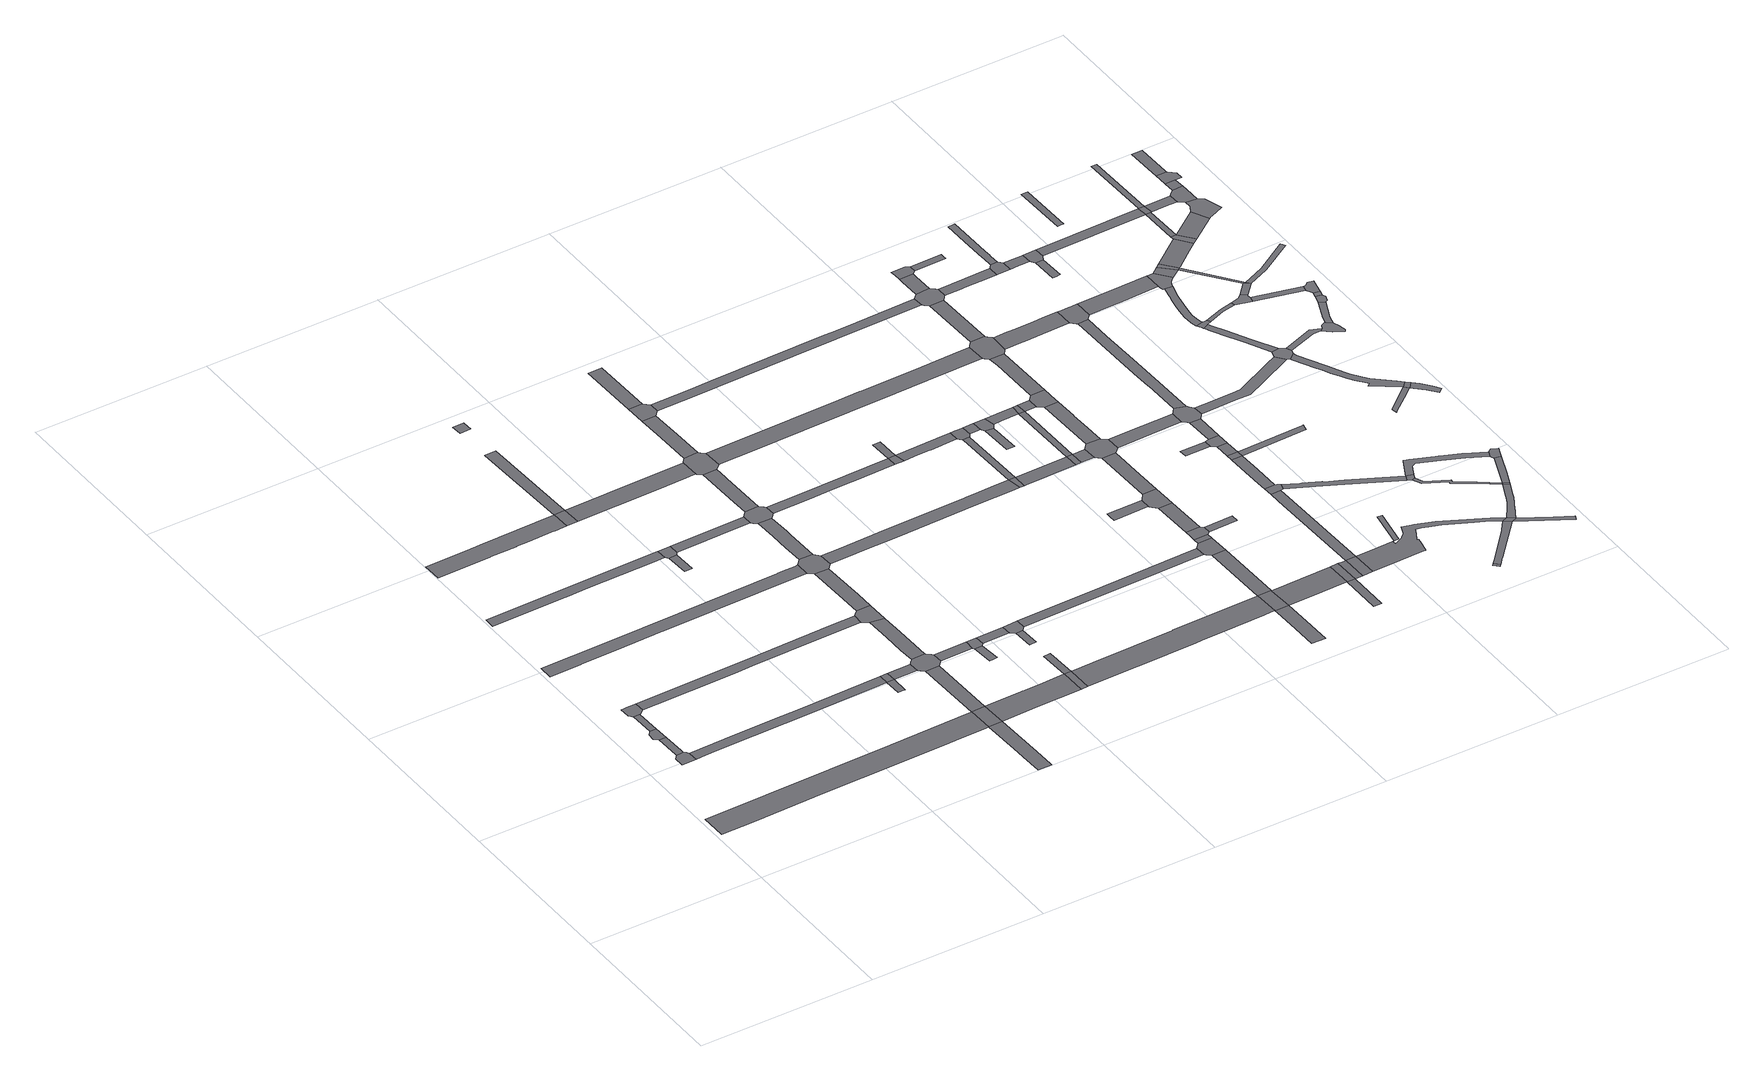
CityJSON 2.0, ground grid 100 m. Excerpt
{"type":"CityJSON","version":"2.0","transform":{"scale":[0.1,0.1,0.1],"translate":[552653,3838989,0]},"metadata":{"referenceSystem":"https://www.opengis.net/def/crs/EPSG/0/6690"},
"CityObjects":{
"road1":{"type":"Road","geometry":[{"type":"MultiSurface","lod":"1","boundaries":[[[0,1,2,3,4,5,6]]]}]},
"road2":{"type":"Road","attributes":{"RoadStructureAttribute.sectionType":"1"},"geometry":[{"type":"MultiSurface","lod":"1","boundaries":[[[7,8,9,10,2,1]]]}]},
"road3":{"type":"Road","geometry":[{"type":"MultiSurface","lod":"1","boundaries":[[[11,12,13,14,15,9,8]]]}]},
"road4":{"type":"Road","attributes":{"RoadStructureAttribute.sectionType":"1"},"geometry":[{"type":"MultiSurface","lod":"1","boundaries":[[[16,12,11,17]]]}]},
"road5":{"type":"Road","geometry":[{"type":"MultiSurface","lod":"1","boundaries":[[[18,19,20,21,22,23,24,16,17,25,26,27]]]}]},
"road6":{"type":"Road","attributes":{"RoadStructureAttribute.sectionType":"1"},"geometry":[{"type":"MultiSurface","lod":"1","boundaries":[[[28,29,30,31,32,33,34,35,36,37,38,39]]]}]},
"road7":{"type":"Road","attributes":{"RoadStructureAttribute.sectionType":"1"},"geometry":[{"type":"MultiSurface","lod":"1","boundaries":[[[40,41,42,43,6,5,44,45,46,47,48,49,50,51,52]]]}]},
"road8":{"type":"Road","attributes":{"RoadStructureAttribute.sectionType":"1"},"geometry":[{"type":"MultiSurface","lod":"1","boundaries":[[[53,54,55,56,57,58,59,60]]]}]},
"road9":{"type":"Road","attributes":{"RoadStructureAttribute.sectionType":"1"},"geometry":[{"type":"MultiSurface","lod":"1","boundaries":[[[61,62,63,64,65,66,67,68,69,70,71,72,73,74,75]]]}]},
"road10":{"type":"Road","attributes":{"RoadStructureAttribute.sectionType":"1"},"geometry":[{"type":"MultiSurface","lod":"1","boundaries":[[[76,77,78,79,80,18,27,81,82,83,84,85,86]]]}]},
"road11":{"type":"Road","attributes":{"RoadStructureAttribute.sectionType":"1"},"geometry":[{"type":"MultiSurface","lod":"1","boundaries":[[[87,88,89,90,91,92,93,94,95,96,97,98,99,100,101]]]}]},
"road12":{"type":"Road","geometry":[{"type":"MultiSurface","lod":"1","boundaries":[[[102,103,104,105,52]]]}]},
"road13":{"type":"Road","geometry":[{"type":"MultiSurface","lod":"1","boundaries":[[[106,61,75,107]]]}]},
"road14":{"type":"Road","attributes":{"RoadStructureAttribute.sectionType":"1"},"geometry":[{"type":"MultiSurface","lod":"1","boundaries":[[[108,109,110,111,112,39,113,114,115,116]]]}]},
"road15":{"type":"Road","geometry":[{"type":"MultiSurface","lod":"1","boundaries":[[[117,40,52,105]]]}]},
"road16":{"type":"Road","geometry":[{"type":"MultiSurface","lod":"1","boundaries":[[[118,119,120,121,122]]]}]},
"road17":{"type":"Road","attributes":{"RoadStructureAttribute.sectionType":"1"},"geometry":[{"type":"MultiSurface","lod":"1","boundaries":[[[123,124,125,61,106]]]}]},
"road18":{"type":"Road","geometry":[{"type":"MultiSurface","lod":"1","boundaries":[[[126,28,39,112]]]}]},
"road19":{"type":"Road","attributes":{"RoadStructureAttribute.sectionType":"1"},"geometry":[{"type":"MultiSurface","lod":"1","boundaries":[[[127,117,105,128]]]}]},
"road20":{"type":"Road","geometry":[{"type":"MultiSurface","lod":"1","boundaries":[[[129,53,60,122,121,130]]]}]},
"road21":{"type":"Road","attributes":{"RoadStructureAttribute.sectionType":"1"},"geometry":[{"type":"MultiSurface","lod":"1","boundaries":[[[131,132,133,134,28,126]]]}]},
"road22":{"type":"Road","geometry":[{"type":"MultiSurface","lod":"1","boundaries":[[[135,136,137,138]]]}]},
"road23":{"type":"Road","geometry":[{"type":"MultiSurface","lod":"1","boundaries":[[[139,140,141,142,143,144,127,128,145,146,132,131,147,148,149]]]}]},
"road24":{"type":"Road","attributes":{"RoadStructureAttribute.sectionType":"1"},"geometry":[{"type":"MultiSurface","lod":"1","boundaries":[[[150,151,152,142,141,153,154,155,156]]]}]},
"road25":{"type":"Road","geometry":[{"type":"MultiSurface","lod":"1","boundaries":[[[157,158,159,76,86,160,150,156]]]}]},
"road26":{"type":"Road","attributes":{"RoadStructureAttribute.sectionType":"1"},"geometry":[{"type":"MultiSurface","lod":"1","boundaries":[[[161,129,130,162,163,164]]]}]},
"road27":{"type":"Road","attributes":{"RoadStructureAttribute.sectionType":"1"},"geometry":[{"type":"MultiSurface","lod":"1","boundaries":[[[165,166,167,168,169,170,126,112,171,172]]]}]},
"road28":{"type":"Road","attributes":{"RoadStructureAttribute.sectionType":"1"},"geometry":[{"type":"MultiSurface","lod":"1","boundaries":[[[173,174,106,107,175,176,177,178]]]}]},
"road29":{"type":"Road","attributes":{"RoadStructureAttribute.sectionType":"1"},"geometry":[{"type":"MultiSurface","lod":"1","boundaries":[[[179,149,148,180]]]}]},
"road30":{"type":"Road","attributes":{"RoadStructureAttribute.sectionType":"1"},"geometry":[{"type":"MultiSurface","lod":"1","boundaries":[[[181,182,158,157,183,184,185]]]}]},
"road31":{"type":"Road","geometry":[{"type":"MultiSurface","lod":"1","boundaries":[[[186,187,188,189,190]]]}]},
"road32":{"type":"Road","geometry":[{"type":"MultiSurface","lod":"1","boundaries":[[[191,192,87,101,193,181,185,194,195,196]]]}]},
"road33":{"type":"Road","geometry":[{"type":"MultiSurface","lod":"1","boundaries":[[[197,179,180,190,189,198]]]}]},
"road34":{"type":"Road","attributes":{"RoadStructureAttribute.sectionType":"1"},"geometry":[{"type":"MultiSurface","lod":"1","boundaries":[[[199,200,201,191,196,202,203,204]]]}]},
"road35":{"type":"Road","geometry":[{"type":"MultiSurface","lod":"1","boundaries":[[[205,165,172,206]]]}]},
"road36":{"type":"Road","attributes":{"RoadStructureAttribute.sectionType":"1"},"geometry":[{"type":"MultiSurface","lod":"1","boundaries":[[[207,197,198,208]]]}]},
"road37":{"type":"Road","geometry":[{"type":"MultiSurface","lod":"1","boundaries":[[[209,210,211,212,213,161,164,214,199,204,215,216,217]]]}]},
"road38":{"type":"Road","geometry":[{"type":"MultiSurface","lod":"1","boundaries":[[[218,219,165,205]]]}]},
"road39":{"type":"Road","attributes":{"RoadStructureAttribute.sectionType":"1"},"geometry":[{"type":"MultiSurface","lod":"1","boundaries":[[[220,221,222,223,224,225,226,212,211]]]}]},
"road40":{"type":"Road","geometry":[{"type":"MultiSurface","lod":"1","boundaries":[[[227,228,229,230]]]}]},
"road41":{"type":"Road","geometry":[{"type":"MultiSurface","lod":"1","boundaries":[[[231,207,208,230,229,232]]]}]},
"road42":{"type":"Road","geometry":[{"type":"MultiSurface","lod":"1","boundaries":[[[233,234,235,236,237,238,173,178,239,240,223,222,241,242,243,244]]]}]},
"road43":{"type":"Road","attributes":{"RoadStructureAttribute.sectionType":"1"},"geometry":[{"type":"MultiSurface","lod":"1","boundaries":[[[245,246,247,248,236,235]]]}]},
"road44":{"type":"Road","geometry":[{"type":"MultiSurface","lod":"1","boundaries":[[[249,250,251,247,246,252,253,254]]]}]},
"road45":{"type":"Road","attributes":{"RoadStructureAttribute.sectionType":"1"},"geometry":[{"type":"MultiSurface","lod":"1","boundaries":[[[255,256,251,250]]]}]},
"road46":{"type":"Road","attributes":{"RoadStructureAttribute.sectionType":"1"},"geometry":[{"type":"MultiSurface","lod":"1","boundaries":[[[257,258,217,216,259,260,261,262,263,264]]]}]},
"road47":{"type":"Road","attributes":{"RoadStructureAttribute.sectionType":"1"},"geometry":[{"type":"MultiSurface","lod":"1","boundaries":[[[265,266,267,268,269,270,271,272,273,274,195,194,275,276,277,278,279,280,281]]]}]},
"road48":{"type":"Road","attributes":{"RoadStructureAttribute.sectionType":"1"},"geometry":[{"type":"MultiSurface","lod":"1","boundaries":[[[282,283,284,285,286,205,206,287,288,289,290,291,292,293,294]]]}]},
"road49":{"type":"Road","attributes":{"RoadStructureAttribute.sectionType":"1"},"geometry":[{"type":"MultiSurface","lod":"1","boundaries":[[[295,296,297,298,231,232,299,300,301,302,303]]]}]},
"road50":{"type":"Road","geometry":[{"type":"MultiSurface","lod":"1","boundaries":[[[304,257,264,305]]]}]},
"road51":{"type":"Road","geometry":[{"type":"MultiSurface","lod":"1","boundaries":[[[306,307,308,257,304]]]}]},
"road52":{"type":"Road","attributes":{"RoadStructureAttribute.sectionType":"1"},"geometry":[{"type":"MultiSurface","lod":"1","boundaries":[[[309,310,311,312,313,314,315,316,317,318,244,243,319,320,321,322,323,324,325]]]}]},
"road53":{"type":"Road","attributes":{"RoadStructureAttribute.sectionType":"1"},"geometry":[{"type":"MultiSurface","lod":"1","boundaries":[[[326,327,304,305,328,329,330,331,332]]]}]},
"road54":{"type":"Road","geometry":[{"type":"MultiSurface","lod":"1","boundaries":[[[281,280,333,334]]]}]},
"road55":{"type":"Road","attributes":{"RoadStructureAttribute.sectionType":"1"},"geometry":[{"type":"MultiSurface","lod":"1","boundaries":[[[335,336,337,338,339,340,341,342,343]]]}]},
"road56":{"type":"Road","attributes":{"RoadStructureAttribute.sectionType":"1"},"geometry":[{"type":"MultiSurface","lod":"1","boundaries":[[[344,345,346,347,281,334]]]}]},
"road57":{"type":"Road","attributes":{"RoadStructureAttribute.sectionType":"1"},"geometry":[{"type":"MultiSurface","lod":"1","boundaries":[[[348,349,350,351,352,353,254,253,354,355,356,357]]]}]},
"road58":{"type":"Road","geometry":[{"type":"MultiSurface","lod":"1","boundaries":[[[282,294,335,343,358,359]]]}]},
"road59":{"type":"Road","geometry":[{"type":"MultiSurface","lod":"1","boundaries":[[[360,361,362,326,332,363,346,345,364]]]}]},
"road60":{"type":"Road","attributes":{"RoadStructureAttribute.sectionType":"1"},"geometry":[{"type":"MultiSurface","lod":"1","boundaries":[[[365,366,367,282,359]]]}]},
"road61":{"type":"Road","attributes":{"RoadStructureAttribute.sectionType":"1"},"geometry":[{"type":"MultiSurface","lod":"1","boundaries":[[[368,334,333,369,370,371,372,373]]]}]},
"road62":{"type":"Road","attributes":{"RoadStructureAttribute.sectionType":"1"},"geometry":[{"type":"MultiSurface","lod":"1","boundaries":[[[374,375,376,377,378]]]}]},
"road63":{"type":"Road","attributes":{"RoadStructureAttribute.sectionType":"1"},"geometry":[{"type":"MultiSurface","lod":"1","boundaries":[[[379,380,381,360,364,382,383,384]]]}]},
"road64":{"type":"Road","geometry":[{"type":"MultiSurface","lod":"1","boundaries":[[[385,386,387,295,303,388,367,366]]]}]},
"road65":{"type":"Road","geometry":[{"type":"MultiSurface","lod":"1","boundaries":[[[389,390,391,392,393]]]}]},
"road66":{"type":"Road","attributes":{"RoadStructureAttribute.sectionType":"1"},"geometry":[{"type":"MultiSurface","lod":"1","boundaries":[[[394,386,385,395]]]}]},
"road67":{"type":"Road","geometry":[{"type":"MultiSurface","lod":"1","boundaries":[[[396,397,379,384,389,393,398]]]}]},
"road68":{"type":"Road","geometry":[{"type":"MultiSurface","lod":"1","boundaries":[[[399,400,401,394,395,402,403]]]}]},
"road69":{"type":"Road","attributes":{"RoadStructureAttribute.sectionType":"1"},"geometry":[{"type":"MultiSurface","lod":"1","boundaries":[[[404,358,343,405,406,407]]]}]},
"road70":{"type":"Road","attributes":{"RoadStructureAttribute.sectionType":"1"},"geometry":[{"type":"MultiSurface","lod":"1","boundaries":[[[408,409,400,399]]]}]},
"road71":{"type":"Road","geometry":[{"type":"MultiSurface","lod":"1","boundaries":[[[410,368,373,411]]]}]},
"road72":{"type":"Road","geometry":[{"type":"MultiSurface","lod":"1","boundaries":[[[412,413,414,415,374,378,416,409,408]]]}]},
"road73":{"type":"Road","attributes":{"RoadStructureAttribute.sectionType":"1"},"geometry":[{"type":"MultiSurface","lod":"1","boundaries":[[[417,418,396,398,419,420,421]]]}]},
"road74":{"type":"Road","attributes":{"RoadStructureAttribute.sectionType":"1"},"geometry":[{"type":"MultiSurface","lod":"1","boundaries":[[[422,423,410,411,424]]]}]},
"road75":{"type":"Road","geometry":[{"type":"MultiSurface","lod":"1","boundaries":[[[425,426,403,402]]]}]},
"road76":{"type":"Road","attributes":{"RoadStructureAttribute.sectionType":"1"},"geometry":[{"type":"MultiSurface","lod":"1","boundaries":[[[427,421,368,410]]]}]},
"road77":{"type":"Road","attributes":{"RoadStructureAttribute.sectionType":"1"},"geometry":[{"type":"MultiSurface","lod":"1","boundaries":[[[428,429,430,414,413]]]}]},
"road78":{"type":"Road","attributes":{"RoadStructureAttribute.sectionType":"1"},"geometry":[{"type":"MultiSurface","lod":"1","boundaries":[[[431,432,433,434,407]]]}]},
"road79":{"type":"Road","geometry":[{"type":"MultiSurface","lod":"1","boundaries":[[[435,417,421,427]]]}]},
"road80":{"type":"Road","geometry":[{"type":"MultiSurface","lod":"1","boundaries":[[[436,404,407,434]]]}]},
"road81":{"type":"Road","geometry":[{"type":"MultiSurface","lod":"1","boundaries":[[[437,422,424,430,429,438,439,440]]]}]},
"road82":{"type":"Road","attributes":{"RoadStructureAttribute.sectionType":"1"},"geometry":[{"type":"MultiSurface","lod":"1","boundaries":[[[441,435,427,442]]]}]},
"road83":{"type":"Road","attributes":{"RoadStructureAttribute.sectionType":"1"},"geometry":[{"type":"MultiSurface","lod":"1","boundaries":[[[443,444,436,434,445]]]}]},
"road84":{"type":"Road","attributes":{"RoadStructureAttribute.sectionType":"1"},"geometry":[{"type":"MultiSurface","lod":"1","boundaries":[[[446,447,448,449,450,437,440]]]}]},
"road85":{"type":"Road","geometry":[{"type":"MultiSurface","lod":"1","boundaries":[[[443,445,451,452]]]}]},
"road86":{"type":"Road","geometry":[{"type":"MultiSurface","lod":"1","boundaries":[[[453,454,455,456,441,442,457,450,449]]]}]},
"road87":{"type":"Road","attributes":{"RoadStructureAttribute.sectionType":"1"},"geometry":[{"type":"MultiSurface","lod":"1","boundaries":[[[458,459,460,461,443,452]]]}]},
"road88":{"type":"Road","attributes":{"RoadStructureAttribute.sectionType":"1"},"geometry":[{"type":"MultiSurface","lod":"1","boundaries":[[[462,463,455,454,464]]]}]},
"road89":{"type":"Road","attributes":{"RoadStructureAttribute.sectionType":"1"},"geometry":[{"type":"MultiSurface","lod":"1","boundaries":[[[465,466,467,439,438,468,469]]]}]},
"road90":{"type":"Road","geometry":[{"type":"MultiSurface","lod":"1","boundaries":[[[470,471,472,473,474,475,309,325,476,477,462,464,478,479,480,481]]]}]},
"road91":{"type":"Road","geometry":[{"type":"MultiSurface","lod":"1","boundaries":[[[482,483,484,485]]]}]},
"road92":{"type":"Road","geometry":[{"type":"MultiSurface","lod":"1","boundaries":[[[486,487,488,460,459,489,490,491,492]]]}]},
"road93":{"type":"Road","attributes":{"RoadStructureAttribute.sectionType":"1"},"geometry":[{"type":"MultiSurface","lod":"1","boundaries":[[[493,494,495,496,497,498,499,488,487]]]}]},
"road94":{"type":"Road","attributes":{"RoadStructureAttribute.sectionType":"1"},"geometry":[{"type":"MultiSurface","lod":"1","boundaries":[[[500,501,473,472]]]}]},
"road95":{"type":"Road","geometry":[{"type":"MultiSurface","lod":"1","boundaries":[[[502,503,496,495]]]}]},
"road96":{"type":"Road","attributes":{"RoadStructureAttribute.sectionType":"1"},"geometry":[{"type":"MultiSurface","lod":"1","boundaries":[[[504,505,506,503,502]]]}]},
"road97":{"type":"Road","geometry":[{"type":"MultiSurface","lod":"1","boundaries":[[[507,508,509,510,511,348,357,512,501,500,513,514,515,516]]]}]},
"road98":{"type":"Road","geometry":[{"type":"MultiSurface","lod":"1","boundaries":[[[517,518,485,484,506,505]]]}]},
"road99":{"type":"Road","attributes":{"RoadStructureAttribute.sectionType":"1"},"geometry":[{"type":"MultiSurface","lod":"1","boundaries":[[[519,520,521,522]]]}]},
"road100":{"type":"Road","attributes":{"RoadStructureAttribute.sectionType":"1"},"geometry":[{"type":"MultiSurface","lod":"1","boundaries":[[[523,524,525,526,510,509]]]}]},
"road101":{"type":"Road","attributes":{"RoadStructureAttribute.sectionType":"1"},"geometry":[{"type":"MultiSurface","lod":"1","boundaries":[[[527,518,517,528]]]}]},
"road102":{"type":"Road","geometry":[{"type":"MultiSurface","lod":"1","boundaries":[[[529,530,531,525,524,532,533]]]}]},
"road103":{"type":"Road","geometry":[{"type":"MultiSurface","lod":"1","boundaries":[[[534,535,465,469,536,527,528,537,538,539,540,541,542]]]}]},
"road104":{"type":"Road","attributes":{"RoadStructureAttribute.sectionType":"1"},"geometry":[{"type":"MultiSurface","lod":"1","boundaries":[[[543,544,545,546,547,548,549,550,551,552,553,554,555,556,452,451,557,558,559,560,561,562,563,564,565,566,567,568,569,570,571,572,573,574,575,576,577,578]]]}]},
"road105":{"type":"Road","attributes":{"RoadStructureAttribute.sectionType":"1"},"geometry":[{"type":"MultiSurface","lod":"1","boundaries":[[[579,580,581,582,583,584,481,480,585,586,587]]]}]},
"road106":{"type":"Road","geometry":[{"type":"MultiSurface","lod":"1","boundaries":[[[588,589,590,591]]]}]},
"road107":{"type":"Road","attributes":{"RoadStructureAttribute.sectionType":"1"},"geometry":[{"type":"MultiSurface","lod":"1","boundaries":[[[592,593,594,595,596,597,598,599,492,491,600,601,602,603]]]}]},
"road108":{"type":"Road","attributes":{"RoadStructureAttribute.sectionType":"1"},"geometry":[{"type":"MultiSurface","lod":"1","boundaries":[[[604,605,606,607,502,495]]]}]},
"road109":{"type":"Road","geometry":[{"type":"MultiSurface","lod":"1","boundaries":[[[608,609,610,533,532]]]}]},
"road110":{"type":"Road","attributes":{"RoadStructureAttribute.sectionType":"1"},"geometry":[{"type":"MultiSurface","lod":"1","boundaries":[[[611,516,515,612,613,614,615,616]]]}]},
"road111":{"type":"Road","attributes":{"RoadStructureAttribute.sectionType":"1"},"geometry":[{"type":"MultiSurface","lod":"1","boundaries":[[[617,618,619,620,621,622,623,624,625,534,542]]]}]},
"road112":{"type":"Road","attributes":{"RoadStructureAttribute.sectionType":"1"},"geometry":[{"type":"MultiSurface","lod":"1","boundaries":[[[577,626,627,628,629,588,591,630,631,632,633]]]}]},
"road113":{"type":"Road","geometry":[{"type":"MultiSurface","lod":"1","boundaries":[[[634,635,636,637,638,579,587,639,640,622,621,641,642]]]}]},
"road114":{"type":"Road","geometry":[{"type":"MultiSurface","lod":"1","boundaries":[[[603,602,643,644,645,646]]]}]},
"road115":{"type":"Road","geometry":[{"type":"MultiSurface","lod":"1","boundaries":[[[647,648,649,611,616,650,651,652]]]}]},
"road116":{"type":"Road","attributes":{"RoadStructureAttribute.sectionType":"1"},"geometry":[{"type":"MultiSurface","lod":"1","boundaries":[[[653,654,655,656,657,658,659,660,539,538,661,662,663,664]]]}]},
"road117":{"type":"Road","geometry":[{"type":"MultiSurface","lod":"1","boundaries":[[[578,577,633,665]]]}]},
"road118":{"type":"Road","attributes":{"RoadStructureAttribute.sectionType":"1"},"geometry":[{"type":"MultiSurface","lod":"1","boundaries":[[[666,667,668,669,670,671,672,673,648,647]]]}]},
"road119":{"type":"Road","attributes":{"RoadStructureAttribute.sectionType":"1"},"geometry":[{"type":"MultiSurface","lod":"1","boundaries":[[[674,675,676,652,651,677,678,679]]]}]},
"road120":{"type":"Road","attributes":{"RoadStructureAttribute.sectionType":"1"},"geometry":[{"type":"MultiSurface","lod":"1","boundaries":[[[680,681,682,683,644,643,684,685,686,687,688,689]]]}]},
"road121":{"type":"Road","geometry":[{"type":"MultiSurface","lod":"1","boundaries":[[[690,691,692,693,694]]]}]},
"road122":{"type":"Road","attributes":{"RoadStructureAttribute.sectionType":"1"},"geometry":[{"type":"MultiSurface","lod":"1","boundaries":[[[688,695,696,697,698,699,700,701,578,665,702,703,704,705,706,707,708]]]}]},
"road123":{"type":"Road","attributes":{"RoadStructureAttribute.sectionType":"1"},"geometry":[{"type":"MultiSurface","lod":"1","boundaries":[[[709,665,633,710,711]]]}]},
"road124":{"type":"Road","geometry":[{"type":"MultiSurface","lod":"1","boundaries":[[[712,674,679,694,693,713]]]}]},
"road125":{"type":"Road","attributes":{"RoadStructureAttribute.sectionType":"1"},"geometry":[{"type":"MultiSurface","lod":"1","boundaries":[[[714,715,716,717,634,642,718,719,720]]]}]},
"road126":{"type":"Road","attributes":{"RoadStructureAttribute.sectionType":"1"},"geometry":[{"type":"MultiSurface","lod":"1","boundaries":[[[721,722,723,724,725,726,727,728,729,730,603,646,731,732,733,734,735,736]]]}]},
"road127":{"type":"Road","geometry":[{"type":"MultiSurface","lod":"1","boundaries":[[[689,688,708,737]]]}]},
"road128":{"type":"Road","geometry":[{"type":"MultiSurface","lod":"1","boundaries":[[[738,739,740,741,742,743,744,745]]]}]},
"road129":{"type":"Road","attributes":{"RoadStructureAttribute.sectionType":"1"},"geometry":[{"type":"MultiSurface","lod":"1","boundaries":[[[746,747,748,744,743,749,750,751,752,753,754,755,756]]]}]},
"road130":{"type":"Road","attributes":{"RoadStructureAttribute.sectionType":"1"},"geometry":[{"type":"MultiSurface","lod":"1","boundaries":[[[757,758,689,737,759,760]]]}]},
"road131":{"type":"Road","attributes":{"RoadStructureAttribute.sectionType":"1"},"geometry":[{"type":"MultiSurface","lod":"1","boundaries":[[[761,762,763,764,765,766,767,768,769,770,771,772,773,740,739,774,775,776,777,778,779,780,781,782,783,784]]]}]},
"road132":{"type":"Road","geometry":[{"type":"MultiSurface","lod":"1","boundaries":[[[756,755,653,664,785,786,787,788]]]}]},
"road133":{"type":"Road","geometry":[{"type":"MultiSurface","lod":"1","boundaries":[[[789,790,736,735,791,757,760,792,793]]]}]},
"road134":{"type":"Road","attributes":{"RoadStructureAttribute.sectionType":"1"},"geometry":[{"type":"MultiSurface","lod":"1","boundaries":[[[794,795,738,745,796,797]]]}]},
"road135":{"type":"Road","geometry":[{"type":"MultiSurface","lod":"1","boundaries":[[[798,799,714,720,800,801,802,761,784,803,804,805,806,807]]]}]},
"road136":{"type":"Road","geometry":[{"type":"MultiSurface","lod":"1","boundaries":[[[808,809,810,811,812,813,814,815,816,817]]]}]},
"road137":{"type":"Road","attributes":{"RoadStructureAttribute.sectionType":"1"},"geometry":[{"type":"MultiSurface","lod":"1","boundaries":[[[818,819,820,821,822,823,824,825,786,785,826,827,828,829,830,831,832,833,834,835,836,837,838,839,840,808,841]]]}]},
"road138":{"type":"Road","attributes":{"RoadStructureAttribute.sectionType":"1"},"geometry":[{"type":"MultiSurface","lod":"1","boundaries":[[[842,798,807,843]]]}]},
"road139":{"type":"Road","attributes":{"RoadStructureAttribute.sectionType":"1"},"geometry":[{"type":"MultiSurface","lod":"1","boundaries":[[[844,845,846,847,848]]]}]},
"road140":{"type":"Road","attributes":{"RoadStructureAttribute.sectionType":"1"},"geometry":[{"type":"MultiSurface","lod":"1","boundaries":[[[849,850,851,712,713,852,853]]]}]},
"road141":{"type":"Road","attributes":{"RoadStructureAttribute.sectionType":"1"},"geometry":[{"type":"MultiSurface","lod":"1","boundaries":[[[854,788,787,855,856,857]]]}]},
"road142":{"type":"Road","geometry":[{"type":"MultiSurface","lod":"1","boundaries":[[[858,842,843,859]]]}]},
"road143":{"type":"Road","geometry":[{"type":"MultiSurface","lod":"1","boundaries":[[[841,808,817,860]]]}]},
"road144":{"type":"Road","geometry":[{"type":"MultiSurface","lod":"1","boundaries":[[[861,862,863,794,797,864,865,866,867]]]}]},
"road145":{"type":"Road","attributes":{"RoadStructureAttribute.sectionType":"1"},"geometry":[{"type":"MultiSurface","lod":"1","boundaries":[[[868,869,860,817,870,871,872,873]]]}]},
"road146":{"type":"Road","attributes":{"RoadStructureAttribute.sectionType":"1"},"geometry":[{"type":"MultiSurface","lod":"1","boundaries":[[[859,843,874,875,876]]]}]},
"road147":{"type":"Road","attributes":{"RoadStructureAttribute.sectionType":"1"},"geometry":[{"type":"MultiSurface","lod":"1","boundaries":[[[875,861,867,877]]]}]},
"road148":{"type":"Road","attributes":{"RoadStructureAttribute.sectionType":"1"},"geometry":[{"type":"MultiSurface","lod":"1","boundaries":[[[878,879,858,859,880,881,882]]]}]},
"road149":{"type":"Road","geometry":[{"type":"MultiSurface","lod":"1","boundaries":[[[883,884,885,857,856,886,887,888,889,890,891]]]}]},
"road150":{"type":"Road","geometry":[{"type":"MultiSurface","lod":"1","boundaries":[[[876,875,877]]]}]},
"road151":{"type":"Road","attributes":{"RoadStructureAttribute.sectionType":"1"},"geometry":[{"type":"MultiSurface","lod":"1","boundaries":[[[865,864,892,893]]]}]},
"road152":{"type":"Road","attributes":{"RoadStructureAttribute.sectionType":"1"},"geometry":[{"type":"MultiSurface","lod":"1","boundaries":[[[894,895,883,891,896,897]]]}]},
"road153":{"type":"Road","geometry":[{"type":"MultiSurface","lod":"1","boundaries":[[[898,899,900,878,882,901]]]}]},
"road154":{"type":"Road","attributes":{"RoadStructureAttribute.sectionType":"1"},"geometry":[{"type":"MultiSurface","lod":"1","boundaries":[[[902,853,899,898]]]}]},
"road155":{"type":"Road","geometry":[{"type":"MultiSurface","lod":"1","boundaries":[[[903,904,849,853,902,905]]]}]},
"road156":{"type":"Road","geometry":[{"type":"MultiSurface","lod":"1","boundaries":[[[906,894,897,907,908,909]]]}]},
"road157":{"type":"Road","attributes":{"RoadStructureAttribute.sectionType":"1"},"geometry":[{"type":"MultiSurface","lod":"1","boundaries":[[[910,906,909,911]]]}]},
"road158":{"type":"Road","geometry":[{"type":"MultiSurface","lod":"1","boundaries":[[[912,913,893,892,914,910,911,915,916]]]}]},
"road159":{"type":"Road","attributes":{"RoadStructureAttribute.sectionType":"1"},"geometry":[{"type":"MultiSurface","lod":"1","boundaries":[[[917,918,876,877,919,920]]]}]},
"road160":{"type":"Road","attributes":{"RoadStructureAttribute.sectionType":"1"},"geometry":[{"type":"MultiSurface","lod":"1","boundaries":[[[921,922,898,901,923]]]}]},
"road161":{"type":"Road","attributes":{"RoadStructureAttribute.sectionType":"1"},"geometry":[{"type":"MultiSurface","lod":"1","boundaries":[[[924,925,904,903]]]}]},
"road162":{"type":"Road","attributes":{"RoadStructureAttribute.sectionType":"1"},"geometry":[{"type":"MultiSurface","lod":"1","boundaries":[[[926,903,905,927,928]]]}]},
"road163":{"type":"Road","geometry":[{"type":"MultiSurface","lod":"1","boundaries":[[[929,930,921,923,931,932,933,934,935,936,937]]]}]},
"road164":{"type":"Road","geometry":[{"type":"MultiSurface","lod":"1","boundaries":[[[938,939,940,941,926,928,942,929,937]]]}]},
"road165":{"type":"Road","attributes":{"RoadStructureAttribute.sectionType":"1"},"geometry":[{"type":"MultiSurface","lod":"1","boundaries":[[[943,944,940,939]]]}]},
"road166":{"type":"Road","geometry":[{"type":"MultiSurface","lod":"1","boundaries":[[[945,946,944,943,947,948]]]}]},
"road167":{"type":"Road","attributes":{"RoadStructureAttribute.sectionType":"1"},"geometry":[{"type":"MultiSurface","lod":"1","boundaries":[[[949,950,951,946,945]]]}]}
},
"vertices":[
[249,1061,0],[239,1071,0],[199,1068,0],[178,1046,0],[179,987,0],[261,989,0],[260,1048,0],
[239,1091,0],[235,1219,0],[195,1218,0],[199,1077,0],
[232,1304,0],[195,1303,0],[193,1302,0],[175,1280,0],[173,1240,0],
[191,1446,0],[228,1446,0],
[259,1530,0],[222,1529,0],[221,1529,0],[173,1528,0],[174,1468,0],[185,1455,0],[191,1448,0],[229,1447,0],[231,1448,0],[260,1470,0],
[1605,579,0],[1126,571,0],[1125,571,0],[29,551,0],[31,402,0],[219,405,0],[645,414,0],[860,417,0],[1356,426,0],[1432,428,0],[1589,431,0],[1609,432,0],
[1386,1069,0],[913,1060,0],[754,1057,0],[469,1052,0],[316,990,0],[401,992,0],[786,999,0],[787,999,0],[915,1001,0],[1169,1006,0],[1324,1009,0],[1325,1009,0],[1388,1010,0],
[1030,2524,0],[19,2506,0],[16,2444,0],[451,2452,0],[452,2452,0],[580,2455,0],[969,2462,0],[1031,2463,0],
[767,3052,0],[327,3040,0],[250,3038,0],[7,3034,0],[9,2924,0],[240,2929,0],[319,2930,0],[321,2931,0],[468,2933,0],[470,2933,0],[546,2935,0],[547,2935,0],[680,2938,0],[699,2938,0],[769,2939,0],
[1554,1555,0],[1432,1553,0],[1431,1553,0],[982,1544,0],[539,1536,0],[342,1471,0],[743,1478,0],[824,1480,0],[907,1482,0],[1121,1486,0],[1548,1495,0],
[1545,2055,0],[1529,2055,0],[1481,2054,0],[1428,2053,0],[1427,2053,0],[841,2041,0],[415,2033,0],[29,2026,0],[28,1945,0],[212,1949,0],[214,1949,0],[417,1953,0],[698,1959,0],[699,1959,0],[1546,1975,0],
[1389,910,0],[1410,911,0],[1431,911,0],[1430,1011,0],
[832,3054,0],[834,2941,0],
[1698,18,0],[1696,130,0],[1696,134,0],[1694,234,0],[1690,435,0],[1614,212,0],[1616,132,0],[1619,4,0],[1698,4,0],
[1429,1070,0],
[1051,2314,0],[1074,2314,0],[1096,2315,0],[1092,2446,0],[1047,2445,0],
[812,3647,0],[747,3645,0],[747,3642,0],
[1685,585,0],
[1564,1073,0],[1567,1014,0],
[1103,2525,0],[1104,2465,0],
[1677,985,0],[1596,983,0],[1600,837,0],[1604,581,0],
[742,3861,0],[807,3863,0],[805,3926,0],[740,3923,0],
[1694,1085,0],[1673,1104,0],[1671,1105,0],[1592,1102,0],[1592,1100,0],[1575,1084,0],[1575,1005,0],[1579,1001,0],[1697,1007,0],[1704,1015,0],[1704,1076,0],
[1586,1469,0],[1588,1321,0],[1589,1194,0],[1671,1106,0],[1669,1195,0],[1668,1322,0],[1666,1458,0],
[1664,1586,0],[1583,1585,0],[1562,1563,0],[1565,1484,0],
[1539,2533,0],[1200,2467,0],[1361,2470,0],[1537,2473,0],
[2155,595,0],[2029,592,0],[1910,589,0],[1909,589,0],[1901,589,0],[1705,585,0],[1903,440,0],[2157,446,0],
[1528,3065,0],[1082,3058,0],[1293,2950,0],[1294,2950,0],[1475,2954,0],[1530,2955,0],
[1896,1078,0],[1891,1019,0],
[1576,1950,0],[1580,1736,0],[1662,1693,0],[1660,1786,0],[1657,1948,0],
[1907,885,0],[1929,887,0],[1952,888,0],[1944,1009,0],[1899,1006,0],
[1574,2090,0],[1554,2066,0],[1556,1967,0],[1684,1978,0],[1682,2059,0],[1654,2090,0],
[1954,1079,0],[1956,1023,0],
[1568,2448,0],[1570,2318,0],[1572,2206,0],[1650,2287,0],[1650,2320,0],[1647,2448,0],
[2195,596,0],[2197,447,0],
[2110,1083,0],[2111,1026,0],
[1664,2546,0],[1645,2566,0],[1644,2567,0],[1565,2563,0],[1548,2543,0],[1549,2463,0],[1664,2466,0],[1674,2477,0],[1672,2537,0],
[2189,775,0],[2149,774,0],
[1640,2842,0],[1640,2858,0],[1638,2932,0],[1558,2928,0],[1560,2856,0],[1560,2811,0],[1563,2660,0],
[2143,888,0],[2183,890,0],[2179,1009,0],[2139,1005,0],
[2198,1085,0],[2199,1028,0],
[1660,3073,0],[1655,3078,0],[1635,3097,0],[1554,3093,0],[1535,3072,0],[1533,3070,0],[1535,2950,0],[1538,2948,0],[1657,2948,0],[1663,2953,0],[1669,2959,0],[1664,3069,0],
[1630,3312,0],[1626,3461,0],[1546,3459,0],[1549,3332,0],
[1638,3568,0],[1624,3582,0],[1544,3580,0],[1645,3482,0],[1655,3493,0],[1655,3551,0],
[1617,3936,0],[1537,3935,0],
[2392,2551,0],[1882,2540,0],[1882,2480,0],[2026,2483,0],[2065,2484,0],[2114,2485,0],[2161,2486,0],[2393,2490,0],
[2790,2080,0],[2783,2080,0],[2725,2079,0],[2618,2076,0],[2602,2076,0],[2537,2075,0],[2532,2075,0],[2074,2065,0],[1887,2061,0],[1786,2060,0],[1787,1980,0],[1887,1982,0],[2075,1985,0],[2546,1994,0],[2771,1999,0],[2805,2000,0],[2791,2080,0],
[3299,621,0],[2925,612,0],[2798,609,0],[2796,609,0],[2327,599,0],[2498,453,0],[2500,453,0],[2836,460,0],[2897,462,0],[2900,462,0],[2990,464,0],[3243,471,0],[3303,473,0],
[3259,1107,0],[3069,1103,0],[2610,1093,0],[2544,1092,0],[2294,1030,0],[2615,1035,0],[2873,1040,0],[2874,1040,0],[3262,1048,0],
[2436,2552,0],[2447,2491,0],
[2433,2685,0],[2418,2684,0],[2390,2684,0],
[3222,3099,0],[3127,3097,0],[2888,3092,0],[2734,3089,0],[2733,3089,0],[2595,3086,0],[2576,3086,0],[2574,3086,0],[2451,3084,0],[1877,3072,0],[1878,2962,0],[2169,2968,0],[2713,2979,0],[2714,2979,0],[2903,2983,0],[2919,2983,0],[3225,2989,0],
[2760,2560,0],[2747,2559,0],[2529,2494,0],[2537,2494,0],[2603,2496,0],[2608,2496,0],[2761,2500,0],
[2830,2000,0],[2829,2080,0],
[3304,470,0],[3305,448,0],[3308,294,0],[3308,240,0],[3310,149,0],[3389,144,0],[3388,229,0],[3386,318,0],[3383,471,0],
[2822,2477,0],[2823,2482,0],[2782,2478,0],[2782,2472,0],
[3211,3578,0],[2869,3572,0],[2745,3570,0],[2681,3569,0],[2007,3557,0],[1872,3554,0],[1872,3495,0],[2455,3505,0],[2970,3514,0],[3214,3519,0],
[3378,619,0],[3378,621,0],
[2835,2562,0],[2804,2561,0],[2789,2561,0],[2781,2479,0],[2836,2502,0],
[3372,1020,0],[3372,1021,0],[3292,1019,0],
[3134,2087,0],[2855,2001,0],[2857,2001,0],[2930,2002,0],[3036,2004,0],[3135,2007,0],
[3248,1588,0],[3044,1584,0],[3044,1552,0],[3045,1521,0],[3247,1526,0],
[2899,2564,0],[2856,2562,0],[2855,2562,0],[2838,2502,0],[2882,2503,0],[2901,2504,0],
[3370,1142,0],[3288,1140,0],[3269,1118,0],[3271,1039,0],
[2914,2482,0],[2919,2296,0],[2944,2296,0],[2968,2297,0],[2961,2476,0],
[3288,1175,0],[3369,1176,0],
[2966,2566,0],[2965,2566,0],[2978,2505,0],
[3368,1248,0],[3287,1247,0],[3288,1211,0],[3385,1189,0],[3386,1234,0],
[3728,627,0],[3518,473,0],[3713,477,0],[3731,478,0],
[3363,1488,0],[3282,1486,0],
[3166,2087,0],[3168,2007,0],
[3362,1528,0],[3360,1627,0],[3280,1625,0],[3251,1588,0],[3250,1522,0],
[3132,2570,0],[3071,2568,0],[3024,2506,0],[3125,2509,0],[3128,2509,0],
[3242,2089,0],[3170,2088,0],[3244,2009,0],
[3551,1193,0],[3550,1238,0],
[3162,2510,0],
[3357,1771,0],[3354,1982,0],[3273,1981,0],
[3731,239,0],[3753,239,0],[3776,239,0],[3776,478,0],
[3160,2571,0],
[3773,628,0],
[3271,2121,0],[3384,2013,0],[3382,2093,0],[3351,2121,0],
[3231,2573,0],[3232,2512,0],
[3818,629,0],[3809,628,0],[3821,479,0],
[3348,2264,0],[3347,2350,0],[3347,2351,0],[3344,2487,0],[3263,2485,0],
[3882,481,0],[3879,629,0],
[3343,2514,0],[3341,2605,0],[3260,2604,0],[3238,2580,0],[3242,2504,0],
[3866,1217,0],[3864,1283,0],[3806,1282,0],[3807,1216,0],
[3253,2962,0],[3256,2898,0],[3335,2962,0],
[3762,2100,0],[3582,2097,0],[3581,2097,0],[3585,2017,0],[3759,2020,0],
[3358,3106,0],[3351,3113,0],[3332,3133,0],[3251,3131,0],[3232,3110,0],[3226,3104,0],[3230,2984,0],[3234,2980,0],[3354,2985,0],[3355,2986,0],[3358,2991,0],[3362,3102,0],
[3625,1819,0],[3626,1774,0],[3769,1775,0],[3769,1820,0],
[3875,1334,0],[3865,1339,0],[3805,1338,0],[3875,1287,0],[3880,1288,0],[3882,1289,0],[3890,1326,0],
[3862,1489,0],[3862,1490,0],[3860,1627,0],[3799,1625,0],[3801,1543,0],[3801,1542,0],[3804,1393,0],
[3324,3490,0],[3243,3490,0],
[3859,1664,0],[3798,1663,0],
[3859,1665,0],[3857,1755,0],[3797,1753,0],
[3342,3592,0],[3341,3593,0],[3320,3613,0],[3240,3607,0],[3222,3590,0],[3223,3510,0],[3343,3512,0],[3343,3513,0],[3351,3521,0],[3353,3581,0],
[3856,1830,0],[3795,1829,0],
[4105,634,0],[4133,635,0],[4171,842,0],[4143,847,0],
[3318,3731,0],[3317,3754,0],[3238,3752,0],[3238,3729,0],
[3792,1993,0],[3853,1990,0],
[3316,3825,0],[3236,3824,0],[3237,3791,0],[3338,3770,0],[3337,3809,0],
[3790,2135,0],[3771,2112,0],[3784,2000,0],[3874,2016,0],[3879,2021,0],[3877,2082,0],[3858,2104,0],[3853,2111,0],[3850,2114,0],
[4606,537,0],[4397,641,0],[4363,657,0],[4261,693,0],[4250,696,0],[4223,704,0],[4197,711,0],[4178,667,0],[4174,657,0],[4152,637,0],[4151,635,0],[4099,609,0],[4098,636,0],[3975,632,0],[3977,482,0],[4173,486,0],[4193,486,0],[4194,488,0],[4210,563,0],[4213,580,0],[4210,580,0],[4204,581,0],[4209,592,0],[4238,646,0],[4239,647,0],[4245,658,0],[4245,659,0],[4264,654,0],[4275,652,0],[4311,640,0],[4374,619,0],[4516,548,0],[4591,515,0],[4624,496,0],[4642,485,0],[4673,498,0],
[3740,3108,0],[3717,3108,0],[3651,3107,0],[3606,3106,0],[3494,3104,0],[3446,3103,0],[3475,2994,0],[3477,2994,0],[3742,3001,0],
[4412,214,0],[4402,203,0],[4428,178,0],[4439,189,0],
[4173,1186,0],[4151,1196,0],[4150,1197,0],[4104,1219,0],[4074,1234,0],[4073,1235,0],[3985,1278,0],[3976,1283,0],[4024,1218,0],[4153,1154,0],[4427,1018,0],[4444,1051,0],
[4240,1636,0],[4245,1656,0],[4250,1676,0],[4245,1675,0],
[3519,3774,0],[3519,3794,0],[3519,3813,0],
[3656,3588,0],[3438,3523,0],[3485,3524,0],[3598,3526,0],[3643,3527,0],[3658,3527,0],
[3850,2121,0],[3846,2317,0],[3841,2580,0],[3837,2815,0],[3834,2974,0],[3774,2971,0],[3783,2483,0],[3786,2357,0],[3786,2356,0],
[4638,480,0],[4597,425,0],[4594,421,0],[4439,243,0],[4446,196,0],[4466,220,0],[4479,234,0],[4679,456,0],
[3859,3111,0],[3832,3110,0],[3810,3110,0],[3809,3110,0],[3767,3109,0],[3768,2977,0],[3772,2973,0],[3834,2976,0],[3861,3004,0],
[4451,1006,0],[4470,1014,0],[4475,1025,0],[4483,1040,0],
[3717,3612,0],[3677,3611,0],[3663,3595,0],[3685,3528,0],[3738,3529,0],[3736,3590,0],
[4432,2220,0],[4381,2198,0],[4370,2193,0],[4149,2086,0],[4101,2085,0],[4006,2083,0],[4000,2083,0],[3878,2081,0],[4082,2026,0],[4169,2027,0],[4278,2079,0],[4473,2173,0],
[4710,469,0],
[3716,3674,0],[3716,3681,0],[3715,3723,0],[3711,3989,0],[3671,3986,0],[3673,3838,0],[3676,3681,0],[3676,3673,0],
[3852,3592,0],[3823,3591,0],[3821,3591,0],[3807,3530,0],[3808,3530,0],[3853,3531,0],
[4708,820,0],[4610,884,0],[4612,904,0],[4492,968,0],[4477,958,0],[4595,894,0],[4593,882,0],[4703,808,0],[4804,734,0],[4809,745,0],
[3875,3356,0],[3897,3357,0],[3920,3358,0],[3916,3505,0],[3871,3504,0],
[4766,648,0],[4753,618,0],[4742,597,0],[4723,568,0],[4703,539,0],[4690,521,0],[4677,503,0],[4713,475,0],[4725,499,0],[4738,522,0],[4745,534,0],[4790,616,0],[4806,650,0],[4834,715,0],
[4869,377,0],[4951,298,0],[4961,324,0],
[3930,3593,0],[3931,3533,0],
[4268,3118,0],[4059,3114,0],[3978,3113,0],[3977,3113,0],[4004,3008,0],[4036,3008,0],[4270,3015,0],
[4783,1053,0],[4775,1057,0],[4673,1099,0],[4667,1102,0],[4654,1107,0],[4531,1158,0],[4529,1155,0],[4505,1163,0],[4501,1165,0],[4497,1158,0],[4512,1099,0],[4539,1113,0],[4658,1062,0],[4770,1015,0],[4875,961,0],[4892,998,0],
[4839,726,0],
[4318,2651,0],[4292,2651,0],[4252,2642,0],[4260,2627,0],[4266,2616,0],[4271,2605,0],[4305,2622,0],[4333,2634,0],
[4418,2404,0],[4347,2542,0],[4315,2603,0],[4279,2589,0],[4284,2579,0],[4285,2578,0],[4342,2467,0],[4343,2465,0],[4377,2398,0],[4446,2263,0],[4488,2267,0],
[4888,939,0],[4813,755,0],[4874,808,0],[4924,933,0],
[4286,2982,0],[4273,2921,0],[4271,2911,0],[4268,2900,0],[4266,2892,0],[4252,2827,0],[4247,2791,0],[4243,2763,0],[4242,2738,0],[4242,2701,0],[4243,2682,0],[4245,2668,0],[4252,2644,0],[4291,2654,0],[4286,2679,0],[4281,2727,0],[4283,2754,0],[4289,2795,0],[4294,2825,0],[4305,2884,0],[4308,2897,0],[4312,2912,0],[4313,2916,0],[4328,2977,0],
[4490,2164,0],[4526,2194,0],[4533,2218,0],[4520,2250,0],
[4914,1011,0],[4912,1010,0],[4887,942,0],[4932,955,0],[4948,993,0],
[4496,2709,0],[4425,2692,0],[4425,2670,0],[4502,2683,0],
[4308,3120,0],[4288,3119,0],[4273,3007,0],[4277,2989,0],[4279,2983,0],[4329,2982,0],[4341,3007,0],[4343,3010,0],[4353,3023,0],[4372,3037,0],
[4830,1670,0],[4810,1653,0],[4797,1642,0],[4684,1547,0],[4686,1531,0],[4689,1515,0],[4695,1520,0],[4816,1619,0],[4838,1638,0],[4852,1649,0],
[4830,1730,0],[4729,1821,0],[4726,1824,0],[4666,1903,0],[4656,1925,0],[4655,1926,0],[4607,2026,0],[4533,2172,0],[4494,2155,0],[4557,2031,0],[4565,2013,0],[4566,2013,0],[4566,2012,0],[4570,2013,0],[4579,1991,0],[4592,1956,0],[4621,1908,0],[4638,1879,0],[4660,1847,0],[4701,1794,0],[4703,1792,0],[4707,1786,0],[4690,1770,0],[4860,1703,0],
[4349,3151,0],[4426,3077,0],
[4125,3699,0],[4142,3699,0],[4160,3699,0],[4154,4015,0],[4117,4014,0],
[4534,3604,0],[4532,3604,0],[4152,3598,0],[4533,3546,0],[4539,3546,0],
[4697,2315,0],[4696,2275,0],[4741,2277,0],[4757,2289,0],
[4374,3170,0],[4438,3087,0],
[4881,1684,0],
[4572,2745,0],[4549,2721,0],[4524,2715,0],[4591,2661,0],[4600,2696,0],[4595,2711,0],[4599,2719,0],
[4953,1602,0],[4914,1652,0],[4898,1605,0],[4913,1590,0],[4954,1535,0],[4982,1559,0],
[4618,2829,0],[4633,2810,0],[4649,2812,0],
[4666,2789,0],
[4544,3301,0],[4535,3295,0],[4448,3094,0],[4556,3179,0],[4607,3217,0],
[4797,2324,0],[4794,2323,0],[4768,2312,0],[4786,2238,0],[4839,2210,0],[4841,2212,0],[4847,2221,0],[4839,2269,0],[4826,2298,0],
[4858,2596,0],[4867,2632,0],
[4857,2478,0],[4808,2363,0],[4841,2351,0],[4889,2464,0],
[4574,3324,0],[4543,3323,0],[4544,3310,0],[4640,3242,0],
[4569,3546,0],
[4571,3605,0],[4538,3604,0],[4574,3546,0],
[4871,2531,0],[4902,2469,0],[4914,2502,0],[4907,2521,0],
[4879,2559,0],[4914,2552,0],
[4901,2647,0],[4880,2629,0],[4876,2565,0],[4917,2565,0],[4935,2639,0],
[4962,2984,0],[4773,2865,0],[4788,2843,0],[4977,2960,0],
[4736,3445,0],[4578,3327,0],[4785,3346,0],
[4562,4022,0],[4529,4021,0],
[4724,3608,0],[4662,3548,0],[4726,3549,0],
[4758,3520,0],[4759,3482,0],[4796,3355,0],[4806,3358,0],[4883,3390,0],[4853,3496,0],[4847,3499,0],[4839,3504,0],[4821,3516,0],
[4819,3607,0],[4818,3642,0],[4758,3641,0],[4734,3618,0],[4736,3540,0],
[4816,3704,0],[4756,3703,0],
[4815,3783,0],[4755,3782,0],[4852,3705,0],[4852,3748,0],
[4814,3795,0],[4810,3996,0],[4750,3995,0]
]}
